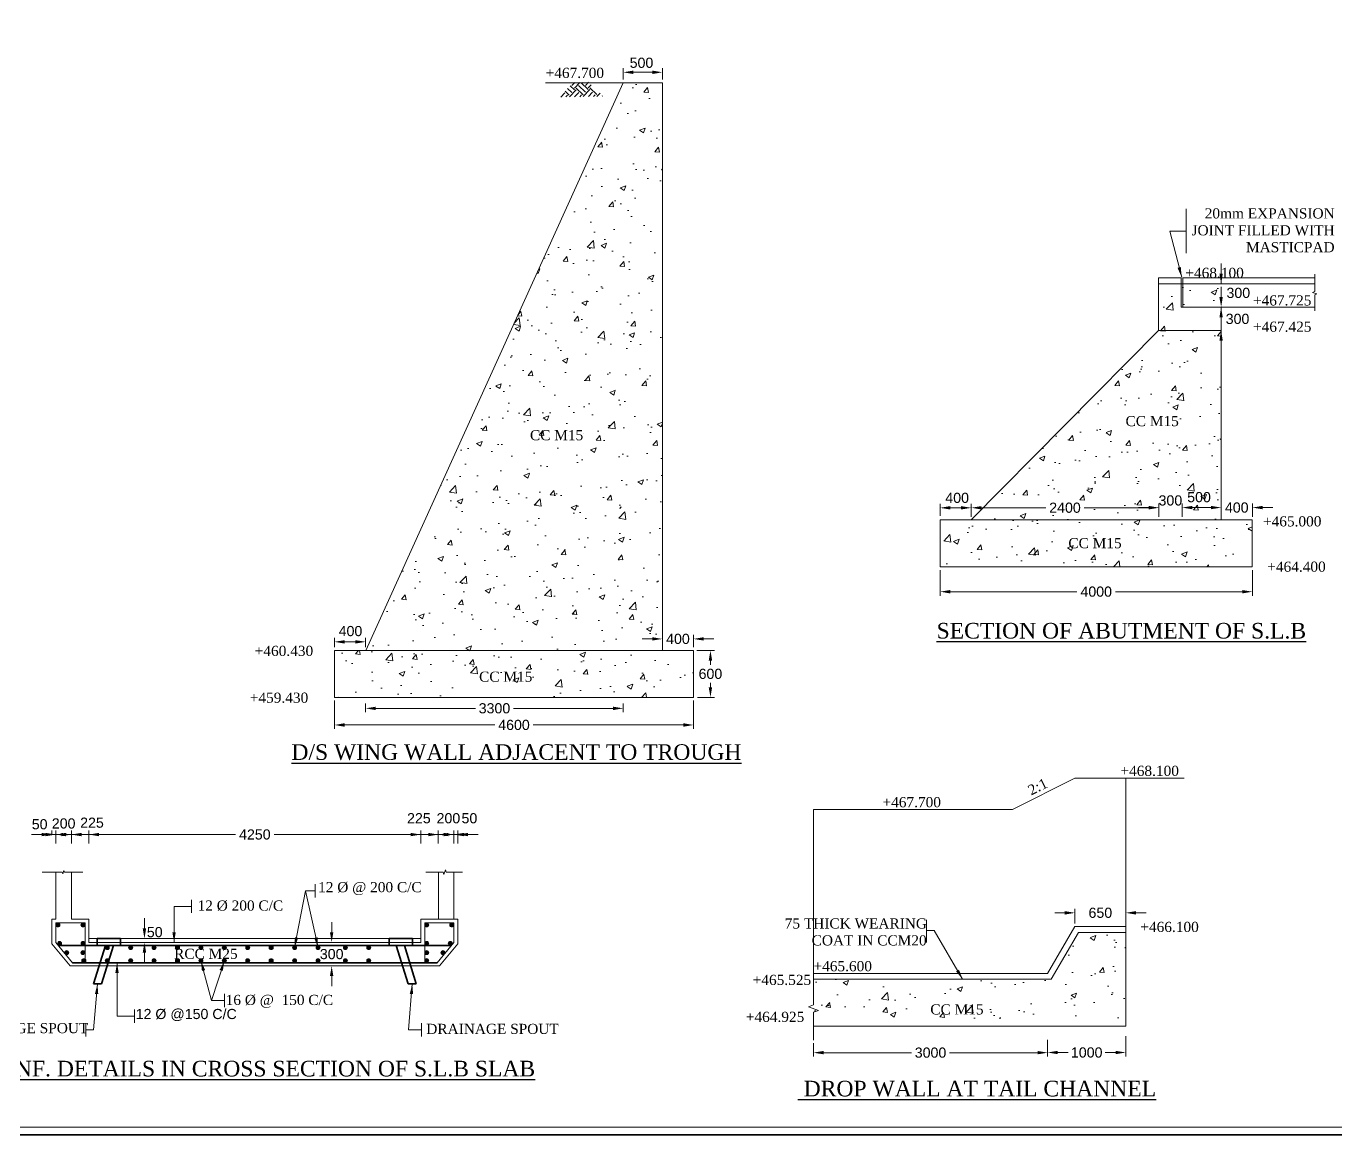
# Model space of a CAD drawing. Header units: millimetres. Extents: x -162827 to 482058, y -1195 to 286339.
# Drawn here: x 447082 to 463856, y 237469 to 251667 of the extents above; entities that cross this region are included whole.
import ezdxf

# ---------------------------------------------------------------- set-up
doc = ezdxf.new("R2010")
doc.units = ezdxf.units.MM
doc.header["$PDMODE"] = 34
doc.linetypes.add('ACAD_ISO03W100', pattern=[30, 12, -18])
for name, color, linetype, lineweight in [('CON HATCH', 8, 'Continuous', 9), ('DIM', 255, 'Continuous', 18), ('LINE THICK', 7, 'Continuous', 35), ('SLOPE', 8, 'Continuous', 5), ('STR LINE', 6, 'Continuous', 13)]:
    doc.layers.add(name, color=color, linetype=linetype, lineweight=lineweight)
doc.styles.add('dim', font='times.ttf', dxfattribs={"height": 130})
doc.styles.add('Rs', font='arial.ttf', dxfattribs={"height": 130})
doc.styles.get("Standard").update_dxf_attribs({"font": 'times.ttf', "height": 250})
doc.styles.add('STYLE1', font='romant.shx', dxfattribs={"height": 2.25})
doc.styles.add('TIMES', font='times.ttf')
doc.dimstyles.new('RS-1', dxfattribs={"dimtxt": 130, "dimasz": 130, "dimexe": 51, "dimexo": 41, "dimgap": 50, "dimtad": 0, "dimtih": 1, "dimtoh": 1, "dimdec": 0, "dimzin": 0, "dimdsep": 46, "dimtxsty": 'Rs', "dimcen": 0.5, "dimclrd": 256, "dimclre": 256, "dimclrt": 7, "dimadec": 0, "dimazin": 0, "dimtfac": 1, "dimtdec": 0, "dimtofl": 0, "dimtmove": 2, "dimatfit": 3, "dimfxl": 1, "dimtolj": 1, "dimtzin": 0, "dimlwd": 9, "dimlwe": 9, "dimarcsym": 0})
doc.dimstyles.new('RS-2', dxfattribs={"dimtxt": 130, "dimasz": 250, "dimexe": 50, "dimexo": 30, "dimgap": 50, "dimtad": 0, "dimtih": 1, "dimtoh": 1, "dimdec": 0, "dimlfac": 0.5, "dimzin": 0, "dimdsep": 46, "dimtxsty": 'dim', "dimcen": 0.5, "dimclrd": 256, "dimclre": 256, "dimclrt": 7, "dimadec": 0, "dimazin": 0, "dimtfac": 1, "dimtdec": 0, "dimtofl": 0, "dimtmove": 2, "dimatfit": 3, "dimfxl": 10, "dimtolj": 1, "dimtzin": 0, "dimlwd": 13, "dimlwe": 5, "dimarcsym": 0})

# ---------------------------------------------------------------- blocks, each defined once
blk = doc.blocks.new('*D52')
at = {"layer": 'Defpoints', "color": 0, "transparency": 16777216}
for p in [(451030, 243072), (455630, 243072), (455630, 242718)]:
    blk.add_point(p, dxfattribs=at)
at = {"layer": 'DIM', "lineweight": 9, "transparency": 16777216}
for p, q in [((451030, 243031), (451030, 242667)), ((455630, 243031), (455630, 242667)), ((451160, 242718), (453084, 242718)), ((455500, 242718), (453577, 242718))]:
    blk.add_line(p, q, dxfattribs=at)
at = {"layer": 'DIM', "transparency": 16777216}
for points in [[(451160, 242740), (451160, 242696), (451030, 242718)], [(455500, 242740), (455500, 242696), (455630, 242718)]]:
    blk.add_solid(points, dxfattribs=at)
at = {"layer": 'DIM', "color": 7, "transparency": 16777216, "insert": (453330, 242718), "char_height": 130, "attachment_point": 5, "style": 'Rs'}
blk.add_mtext('\\A1;4600', dxfattribs=at)
blk = doc.blocks.new('*D53')
at = {"layer": 'Defpoints', "color": 0, "transparency": 16777216}
for p in [(451430, 243783), (451030, 243672), (451430, 243672)]:
    blk.add_point(p, dxfattribs=at)
at = {"layer": 'DIM', "lineweight": 9, "transparency": 16777216}
for p, q in [((451030, 243713), (451030, 243834)), ((451160, 243783), (451300, 243783)), ((451430, 243713), (451430, 243834))]:
    blk.add_line(p, q, dxfattribs=at)
at = {"layer": 'DIM', "transparency": 16777216}
for points in [[(451160, 243804), (451160, 243761), (451030, 243783)], [(451300, 243804), (451300, 243761), (451430, 243783)]]:
    blk.add_solid(points, dxfattribs=at)
at = {"layer": 'DIM', "color": 7, "transparency": 16777216, "insert": (451236, 243920), "char_height": 130, "attachment_point": 5, "style": 'Rs'}
blk.add_mtext('\\A1;400', dxfattribs=at)
blk = doc.blocks.new('*D54')
at = {"layer": 'Defpoints', "color": 0, "transparency": 16777216}
for p in [(454730, 250942), (455230, 251077), (455230, 250942)]:
    blk.add_point(p, dxfattribs=at)
at = {"layer": 'DIM', "lineweight": 9, "transparency": 16777216}
for p, q in [((454730, 250983), (454730, 251128)), ((455230, 250983), (455230, 251128)), ((454860, 251077), (455100, 251077))]:
    blk.add_line(p, q, dxfattribs=at)
at = {"layer": 'DIM', "transparency": 16777216}
for points in [[(454860, 251099), (454860, 251055), (454730, 251077)], [(455100, 251099), (455100, 251055), (455230, 251077)]]:
    blk.add_solid(points, dxfattribs=at)
at = {"layer": 'DIM', "color": 7, "transparency": 16777216, "insert": (454963, 251198), "char_height": 130, "attachment_point": 5, "style": 'Rs'}
blk.add_mtext('\\A1;500', dxfattribs=at)
blk = doc.blocks.new('*D55')
at = {"layer": 'Defpoints', "color": 0, "transparency": 16777216}
for p in [(455630, 243672), (455846, 243672), (455639, 243072)]:
    blk.add_point(p, dxfattribs=at)
at = {"layer": 'DIM', "lineweight": 9, "transparency": 16777216}
for p, q in [((455671, 243672), (455897, 243672)), ((455846, 243542), (455846, 243488)), ((455846, 243202), (455846, 243256)), ((455680, 243072), (455897, 243072))]:
    blk.add_line(p, q, dxfattribs=at)
at = {"layer": 'DIM', "transparency": 16777216}
for points in [[(455824, 243542), (455868, 243542), (455846, 243672)], [(455824, 243202), (455868, 243202), (455846, 243072)]]:
    blk.add_solid(points, dxfattribs=at)
at = {"layer": 'DIM', "color": 7, "transparency": 16777216, "insert": (455846, 243372), "char_height": 130, "attachment_point": 5, "style": 'Rs'}
blk.add_mtext('\\A1;600', dxfattribs=at)
blk = doc.blocks.new('*D56')
at = {"layer": 'Defpoints', "color": 0, "transparency": 16777216}
for p in [(461887, 245502), (461887, 245394), (462387, 245394)]:
    blk.add_point(p, dxfattribs=at)
at = {"layer": 'DIM', "lineweight": 9, "transparency": 16777216}
for p, q in [((461887, 245435), (461887, 245553)), ((462257, 245502), (462017, 245502)), ((462387, 245435), (462387, 245553))]:
    blk.add_line(p, q, dxfattribs=at)
at = {"layer": 'DIM', "transparency": 16777216}
for points in [[(462017, 245524), (462017, 245481), (461887, 245502)], [(462257, 245524), (462257, 245481), (462387, 245502)]]:
    blk.add_solid(points, dxfattribs=at)
at = {"layer": 'DIM', "color": 7, "transparency": 16777216, "insert": (462104, 245635), "char_height": 130, "attachment_point": 5, "style": 'Rs'}
blk.add_mtext('\\A1;500', dxfattribs=at)
blk = doc.blocks.new('*D57')
at = {"layer": 'Defpoints', "color": 0, "transparency": 16777216}
for p in [(461887, 245502), (461587, 245343), (461887, 245343)]:
    blk.add_point(p, dxfattribs=at)
at = {"layer": 'DIM', "lineweight": 9, "transparency": 16777216}
for p, q in [((461457, 245502), (461327, 245502)), ((461587, 245384), (461587, 245553)), ((461887, 245384), (461887, 245553)), ((462017, 245502), (462147, 245502))]:
    blk.add_line(p, q, dxfattribs=at)
at = {"layer": 'DIM', "transparency": 16777216}
for points in [[(461457, 245524), (461457, 245481), (461587, 245502)], [(462017, 245524), (462017, 245481), (461887, 245502)]]:
    blk.add_solid(points, dxfattribs=at)
at = {"layer": 'DIM', "color": 7, "transparency": 16777216, "insert": (461737, 245593), "char_height": 130, "attachment_point": 5, "style": 'Rs'}
blk.add_mtext('\\A1;300', dxfattribs=at)
blk = doc.blocks.new('*D58')
at = {"layer": 'Defpoints', "color": 0, "transparency": 16777216}
for p in [(459187, 245500), (459187, 245343), (461587, 245343)]:
    blk.add_point(p, dxfattribs=at)
at = {"layer": 'DIM', "lineweight": 9, "transparency": 16777216}
for p, q in [((459187, 245384), (459187, 245551)), ((459317, 245500), (460142, 245500)), ((461457, 245500), (460632, 245500)), ((461587, 245384), (461587, 245551))]:
    blk.add_line(p, q, dxfattribs=at)
at = {"layer": 'DIM', "transparency": 16777216}
for points in [[(459317, 245521), (459317, 245478), (459187, 245500)], [(461457, 245521), (461457, 245478), (461587, 245500)]]:
    blk.add_solid(points, dxfattribs=at)
at = {"layer": 'DIM', "color": 7, "transparency": 16777216, "insert": (460387, 245500), "char_height": 130, "attachment_point": 5, "style": 'Rs'}
blk.add_mtext('\\A1;2400', dxfattribs=at)
blk = doc.blocks.new('*D59')
at = {"layer": 'Defpoints', "color": 0, "transparency": 16777216}
for p in [(458787, 245499), (458787, 245354), (459187, 245354)]:
    blk.add_point(p, dxfattribs=at)
at = {"layer": 'DIM', "lineweight": 9, "transparency": 16777216}
for p, q in [((458787, 245395), (458787, 245550)), ((459057, 245499), (458917, 245499)), ((459187, 245395), (459187, 245550))]:
    blk.add_line(p, q, dxfattribs=at)
at = {"layer": 'DIM', "transparency": 16777216}
for points in [[(458917, 245521), (458917, 245478), (458787, 245499)], [(459057, 245521), (459057, 245478), (459187, 245499)]]:
    blk.add_solid(points, dxfattribs=at)
at = {"layer": 'DIM', "color": 7, "transparency": 16777216, "insert": (459006, 245626), "char_height": 130, "attachment_point": 5, "style": 'Rs'}
blk.add_mtext('\\A1;400', dxfattribs=at)
blk = doc.blocks.new('*D60')
at = {"layer": 'Defpoints', "color": 0, "transparency": 16777216}
for p in [(462387, 248368), (462387, 248068), (462387, 248068)]:
    blk.add_point(p, dxfattribs=at)
at = {"layer": 'DIM', "lineweight": 9, "transparency": 16777216}
for p, q in [((462387, 248498), (462387, 248628)), ((462428, 248368), (462438, 248368)), ((462387, 247938), (462387, 247808)), ((462428, 248068), (462438, 248068))]:
    blk.add_line(p, q, dxfattribs=at)
at = {"layer": 'DIM', "transparency": 16777216}
for points in [[(462365, 248498), (462408, 248498), (462387, 248368)], [(462365, 247938), (462408, 247938), (462387, 248068)]]:
    blk.add_solid(points, dxfattribs=at)
at = {"layer": 'DIM', "color": 7, "transparency": 16777216, "insert": (462607, 248251), "char_height": 130, "attachment_point": 5, "style": 'Rs'}
blk.add_mtext('\\A1;300', dxfattribs=at)
blk = doc.blocks.new('*D61')
at = {"layer": 'Defpoints', "color": 0, "transparency": 16777216}
for p in [(462387, 248068), (462387, 247768), (462387, 247768)]:
    blk.add_point(p, dxfattribs=at)
at = {"layer": 'DIM', "lineweight": 9, "transparency": 16777216}
for p, q in [((462387, 248198), (462387, 248328)), ((462346, 248068), (462336, 248068)), ((462346, 247768), (462336, 247768)), ((462387, 247638), (462387, 247508))]:
    blk.add_line(p, q, dxfattribs=at)
at = {"layer": 'DIM', "transparency": 16777216}
for points in [[(462365, 248198), (462408, 248198), (462387, 248068)], [(462365, 247638), (462408, 247638), (462387, 247768)]]:
    blk.add_solid(points, dxfattribs=at)
at = {"layer": 'DIM', "color": 7, "transparency": 16777216, "insert": (462597, 247918), "char_height": 130, "attachment_point": 5, "style": 'Rs'}
blk.add_mtext('\\A1;300', dxfattribs=at)
blk = doc.blocks.new('*D62')
at = {"layer": 'Defpoints', "color": 0, "transparency": 16777216}
for p in [(458787, 244743), (462787, 244743), (462787, 244425)]:
    blk.add_point(p, dxfattribs=at)
at = {"layer": 'DIM', "lineweight": 9, "transparency": 16777216}
for p, q in [((458787, 244702), (458787, 244374)), ((462787, 244702), (462787, 244374)), ((458917, 244425), (460540, 244425)), ((462657, 244425), (461033, 244425))]:
    blk.add_line(p, q, dxfattribs=at)
at = {"layer": 'DIM', "transparency": 16777216}
for points in [[(458917, 244446), (458917, 244403), (458787, 244425)], [(462657, 244446), (462657, 244403), (462787, 244425)]]:
    blk.add_solid(points, dxfattribs=at)
at = {"layer": 'DIM', "color": 7, "transparency": 16777216, "insert": (460787, 244425), "char_height": 130, "attachment_point": 5, "style": 'Rs'}
blk.add_mtext('\\A1;4000', dxfattribs=at)
blk = doc.blocks.new('*D80')
at = {"layer": 'Defpoints', "color": 0, "transparency": 16777216}
for p in [(452136, 241315), (447886, 241158), (452136, 241158)]:
    blk.add_point(p, dxfattribs=at)
at = {"layer": 'DIM', "lineweight": 9, "transparency": 16777216}
for p, q in [((447886, 241199), (447886, 241366)), ((448016, 241315), (449765, 241315)), ((452006, 241315), (450258, 241315)), ((452136, 241199), (452136, 241366))]:
    blk.add_line(p, q, dxfattribs=at)
at = {"layer": 'DIM', "transparency": 16777216}
for points in [[(448016, 241336), (448016, 241293), (447886, 241315)], [(452006, 241336), (452006, 241293), (452136, 241315)]]:
    blk.add_solid(points, dxfattribs=at)
at = {"layer": 'DIM', "color": 7, "transparency": 16777216, "insert": (450011, 241315), "char_height": 130, "attachment_point": 5, "style": 'Rs'}
blk.add_mtext('\\A1;4250', dxfattribs=at)
blk = doc.blocks.new('*D81')
at = {"layer": 'Defpoints', "color": 0, "transparency": 16777216}
for p in [(447661, 241315), (447661, 241161), (447886, 241158)]:
    blk.add_point(p, dxfattribs=at)
at = {"layer": 'DIM', "lineweight": 9, "transparency": 16777216}
for p, q in [((447531, 241315), (447401, 241315)), ((447661, 241202), (447661, 241366)), ((447886, 241199), (447886, 241366)), ((448016, 241315), (448146, 241315))]:
    blk.add_line(p, q, dxfattribs=at)
at = {"layer": 'DIM', "transparency": 16777216}
for points in [[(447531, 241336), (447531, 241293), (447661, 241315)], [(448016, 241336), (448016, 241293), (447886, 241315)]]:
    blk.add_solid(points, dxfattribs=at)
at = {"layer": 'DIM', "color": 7, "transparency": 16777216, "insert": (447925, 241466), "char_height": 130, "attachment_point": 5, "style": 'Rs'}
blk.add_mtext('\\A1;225', dxfattribs=at)
blk = doc.blocks.new('*D82')
at = {"layer": 'Defpoints', "color": 0, "transparency": 16777216}
for p in [(447461, 241315), (447461, 241158), (447661, 241158)]:
    blk.add_point(p, dxfattribs=at)
at = {"layer": 'DIM', "lineweight": 9, "transparency": 16777216}
for p, q in [((447331, 241315), (447201, 241315)), ((447461, 241199), (447461, 241366)), ((447661, 241199), (447661, 241366)), ((447791, 241315), (447921, 241315))]:
    blk.add_line(p, q, dxfattribs=at)
at = {"layer": 'DIM', "transparency": 16777216}
for points in [[(447331, 241336), (447331, 241293), (447461, 241315)], [(447791, 241336), (447791, 241293), (447661, 241315)]]:
    blk.add_solid(points, dxfattribs=at)
at = {"layer": 'DIM', "color": 7, "transparency": 16777216, "insert": (447562, 241456), "char_height": 130, "attachment_point": 5, "style": 'Rs'}
blk.add_mtext('\\A1;200', dxfattribs=at)
blk = doc.blocks.new('*D83')
at = {"layer": 'Defpoints', "color": 0, "transparency": 16777216}
for p in [(447411, 241315), (447411, 241281), (447461, 241281)]:
    blk.add_point(p, dxfattribs=at)
at = {"layer": 'DIM', "lineweight": 9, "transparency": 16777216}
for p, q in [((447281, 241315), (447151, 241315)), ((447411, 241322), (447411, 241366)), ((447461, 241322), (447461, 241366)), ((447591, 241315), (447721, 241315))]:
    blk.add_line(p, q, dxfattribs=at)
at = {"layer": 'DIM', "transparency": 16777216}
for points in [[(447281, 241336), (447281, 241293), (447411, 241315)], [(447591, 241336), (447591, 241293), (447461, 241315)]]:
    blk.add_solid(points, dxfattribs=at)
at = {"layer": 'DIM', "color": 7, "transparency": 16777216, "insert": (447255, 241446), "char_height": 130, "attachment_point": 5, "style": 'Rs'}
blk.add_mtext('\\A1;50', dxfattribs=at)
blk = doc.blocks.new('*D84')
at = {"layer": 'Defpoints', "color": 0, "transparency": 16777216}
for p in [(448473, 239983), (448473, 239933), (448597, 239933)]:
    blk.add_point(p, dxfattribs=at)
at = {"layer": 'DIM', "lineweight": 9, "transparency": 16777216}
for p, q in [((448597, 240113), (448597, 240243)), ((448514, 239983), (448648, 239983)), ((448514, 239933), (448648, 239933)), ((448597, 239803), (448597, 239673))]:
    blk.add_line(p, q, dxfattribs=at)
at = {"layer": 'DIM', "transparency": 16777216}
for points in [[(448575, 240113), (448619, 240113), (448597, 239983)], [(448575, 239803), (448619, 239803), (448597, 239933)]]:
    blk.add_solid(points, dxfattribs=at)
at = {"layer": 'DIM', "color": 7, "transparency": 16777216, "insert": (448729, 240064), "char_height": 130, "attachment_point": 5, "style": 'Rs'}
blk.add_mtext('\\A1;50', dxfattribs=at)
blk = doc.blocks.new('*D85')
at = {"layer": 'Defpoints', "color": 0, "transparency": 16777216}
for p in [(450961, 239933), (450961, 239633), (450995, 239633)]:
    blk.add_point(p, dxfattribs=at)
at = {"layer": 'DIM', "lineweight": 9, "transparency": 16777216}
for p, q in [((450995, 240063), (450995, 240193)), ((451002, 239933), (451046, 239933)), ((451002, 239633), (451046, 239633)), ((450995, 239503), (450995, 239373))]:
    blk.add_line(p, q, dxfattribs=at)
at = {"layer": 'DIM', "transparency": 16777216}
for points in [[(450973, 240063), (451016, 240063), (450995, 239933)], [(450973, 239503), (451016, 239503), (450995, 239633)]]:
    blk.add_solid(points, dxfattribs=at)
at = {"layer": 'DIM', "color": 7, "transparency": 16777216, "insert": (450995, 239783), "char_height": 130, "attachment_point": 5, "style": 'Rs'}
blk.add_mtext('\\A1;300', dxfattribs=at)
blk = doc.blocks.new('*D86')
at = {"layer": 'Defpoints', "color": 0, "transparency": 16777216}
for p in [(452361, 241315), (452136, 241158), (452361, 241158)]:
    blk.add_point(p, dxfattribs=at)
at = {"layer": 'DIM', "lineweight": 9, "transparency": 16777216}
for p, q in [((452006, 241315), (451876, 241315)), ((452136, 241199), (452136, 241366)), ((452361, 241199), (452361, 241366)), ((452491, 241315), (452621, 241315))]:
    blk.add_line(p, q, dxfattribs=at)
at = {"layer": 'DIM', "transparency": 16777216}
for points in [[(452006, 241336), (452006, 241293), (452136, 241315)], [(452491, 241336), (452491, 241293), (452361, 241315)]]:
    blk.add_solid(points, dxfattribs=at)
at = {"layer": 'DIM', "color": 7, "transparency": 16777216, "insert": (452112, 241523), "char_height": 130, "attachment_point": 5, "style": 'Rs'}
blk.add_mtext('\\A1;225', dxfattribs=at)
blk = doc.blocks.new('*D87')
at = {"layer": 'Defpoints', "color": 0, "transparency": 16777216}
for p in [(452561, 241315), (452361, 241158), (452561, 241158)]:
    blk.add_point(p, dxfattribs=at)
at = {"layer": 'DIM', "lineweight": 9, "transparency": 16777216}
for p, q in [((452231, 241315), (452101, 241315)), ((452361, 241199), (452361, 241366)), ((452561, 241199), (452561, 241366)), ((452691, 241315), (452821, 241315))]:
    blk.add_line(p, q, dxfattribs=at)
at = {"layer": 'DIM', "transparency": 16777216}
for points in [[(452231, 241336), (452231, 241293), (452361, 241315)], [(452691, 241336), (452691, 241293), (452561, 241315)]]:
    blk.add_solid(points, dxfattribs=at)
at = {"layer": 'DIM', "color": 7, "transparency": 16777216, "insert": (452490, 241523), "char_height": 130, "attachment_point": 5, "style": 'Rs'}
blk.add_mtext('\\A1;200', dxfattribs=at)
blk = doc.blocks.new('*D88')
at = {"layer": 'Defpoints', "color": 0, "transparency": 16777216}
for p in [(452611, 241315), (452561, 241158), (452611, 241158)]:
    blk.add_point(p, dxfattribs=at)
at = {"layer": 'DIM', "lineweight": 9, "transparency": 16777216}
for p, q in [((452431, 241315), (452301, 241315)), ((452561, 241199), (452561, 241366)), ((452611, 241199), (452611, 241366)), ((452741, 241315), (452871, 241315))]:
    blk.add_line(p, q, dxfattribs=at)
at = {"layer": 'DIM', "transparency": 16777216}
for points in [[(452431, 241336), (452431, 241293), (452561, 241315)], [(452741, 241336), (452741, 241293), (452611, 241315)]]:
    blk.add_solid(points, dxfattribs=at)
at = {"layer": 'DIM', "color": 7, "transparency": 16777216, "insert": (452759, 241523), "char_height": 130, "attachment_point": 5, "style": 'Rs'}
blk.add_mtext('\\A1;50', dxfattribs=at)
blk = doc.blocks.new('*D122')
at = {"layer": 'Defpoints', "color": 0, "transparency": 16777216}
for p in [(460165, 238725), (457165, 238682), (457165, 238521)]:
    blk.add_point(p, dxfattribs=at)
at = {"layer": 'DIM', "lineweight": 9, "transparency": 16777216}
for p, q in [((460165, 238684), (460165, 238470)), ((457165, 238641), (457165, 238470)), ((457295, 238521), (458421, 238521)), ((460035, 238521), (458909, 238521))]:
    blk.add_line(p, q, dxfattribs=at)
at = {"layer": 'DIM', "transparency": 16777216}
for points in [[(457295, 238543), (457295, 238500), (457165, 238521)], [(460035, 238543), (460035, 238500), (460165, 238521)]]:
    blk.add_solid(points, dxfattribs=at)
at = {"layer": 'DIM', "color": 7, "transparency": 16777216, "insert": (458665, 238521), "char_height": 130, "attachment_point": 5, "style": 'Rs'}
blk.add_mtext('\\A1;3000', dxfattribs=at)
blk = doc.blocks.new('*D123')
at = {"layer": 'Defpoints', "color": 0, "transparency": 16777216}
for p in [(460515, 240312), (460515, 240136), (461165, 240136)]:
    blk.add_point(p, dxfattribs=at)
at = {"layer": 'DIM', "lineweight": 9, "transparency": 16777216}
for p, q in [((460515, 240177), (460515, 240363)), ((461165, 240177), (461165, 240363)), ((460385, 240312), (460255, 240312)), ((461295, 240312), (461425, 240312))]:
    blk.add_line(p, q, dxfattribs=at)
at = {"layer": 'DIM', "transparency": 16777216}
for points in [[(460385, 240334), (460385, 240290), (460515, 240312)], [(461295, 240334), (461295, 240290), (461165, 240312)]]:
    blk.add_solid(points, dxfattribs=at)
at = {"layer": 'DIM', "color": 7, "transparency": 16777216, "insert": (460840, 240312), "char_height": 130, "attachment_point": 5, "style": 'Rs'}
blk.add_mtext('\\A1;650', dxfattribs=at)
blk = doc.blocks.new('*D124')
at = {"layer": 'Defpoints', "color": 0, "transparency": 16777216}
for p in [(460165, 238725), (461165, 238772), (461165, 238523)]:
    blk.add_point(p, dxfattribs=at)
at = {"layer": 'DIM', "lineweight": 9, "transparency": 16777216}
for p, q in [((460165, 238684), (460165, 238472)), ((461165, 238731), (461165, 238472)), ((460295, 238523), (460427, 238523)), ((461035, 238523), (460903, 238523))]:
    blk.add_line(p, q, dxfattribs=at)
at = {"layer": 'DIM', "transparency": 16777216}
for points in [[(460295, 238545), (460295, 238502), (460165, 238523)], [(461035, 238545), (461035, 238502), (461165, 238523)]]:
    blk.add_solid(points, dxfattribs=at)
at = {"layer": 'DIM', "color": 7, "transparency": 16777216, "insert": (460665, 238523), "char_height": 130, "attachment_point": 5, "style": 'Rs'}
blk.add_mtext('\\A1;1000', dxfattribs=at)
blk = doc.blocks.new('*D141')
at = {"layer": 'Defpoints', "color": 0, "transparency": 16777216}
for p in [(462787, 245502), (462387, 245343), (462787, 245343)]:
    blk.add_point(p, dxfattribs=at)
at = {"layer": 'DIM', "lineweight": 9, "transparency": 16777216}
for p, q in [((462257, 245502), (462127, 245502)), ((462387, 245384), (462387, 245553)), ((462787, 245384), (462787, 245553)), ((462917, 245502), (463047, 245502))]:
    blk.add_line(p, q, dxfattribs=at)
at = {"layer": 'DIM', "transparency": 16777216}
for points in [[(462257, 245524), (462257, 245481), (462387, 245502)], [(462917, 245524), (462917, 245481), (462787, 245502)]]:
    blk.add_solid(points, dxfattribs=at)
at = {"layer": 'DIM', "color": 7, "transparency": 16777216, "insert": (462587, 245502), "char_height": 130, "attachment_point": 5, "style": 'Rs'}
blk.add_mtext('\\A1;400', dxfattribs=at)
blk = doc.blocks.new('*D144')
at = {"layer": 'Defpoints', "color": 0, "transparency": 16777216}
for p in [(455630, 243820), (455230, 243672), (455630, 243672)]:
    blk.add_point(p, dxfattribs=at)
at = {"layer": 'DIM', "lineweight": 9, "transparency": 16777216}
for p, q in [((455100, 243820), (454970, 243820)), ((455230, 243713), (455230, 243871)), ((455630, 243713), (455630, 243871)), ((455760, 243820), (455890, 243820))]:
    blk.add_line(p, q, dxfattribs=at)
at = {"layer": 'DIM', "transparency": 16777216}
for points in [[(455100, 243842), (455100, 243799), (455230, 243820)], [(455760, 243842), (455760, 243799), (455630, 243820)]]:
    blk.add_solid(points, dxfattribs=at)
at = {"layer": 'DIM', "color": 7, "transparency": 16777216, "insert": (455430, 243820), "char_height": 130, "attachment_point": 5, "style": 'Rs'}
blk.add_mtext('\\A1;400', dxfattribs=at)
blk = doc.blocks.new('*D145')
at = {"layer": 'Defpoints', "color": 0, "transparency": 16777216}
for p in [(451430, 243036), (451430, 242931), (454730, 243036)]:
    blk.add_point(p, dxfattribs=at)
at = {"layer": 'DIM', "lineweight": 9, "transparency": 16777216}
for p, q in [((451430, 242995), (451430, 242880)), ((451560, 242931), (452837, 242931)), ((454600, 242931), (453324, 242931)), ((454730, 242995), (454730, 242880))]:
    blk.add_line(p, q, dxfattribs=at)
at = {"layer": 'DIM', "transparency": 16777216}
for points in [[(451560, 242952), (451560, 242909), (451430, 242931)], [(454600, 242952), (454600, 242909), (454730, 242931)]]:
    blk.add_solid(points, dxfattribs=at)
at = {"layer": 'DIM', "color": 7, "transparency": 16777216, "insert": (453080, 242931), "char_height": 130, "attachment_point": 5, "style": 'Rs'}
blk.add_mtext('\\A1;3300', dxfattribs=at)

msp = doc.modelspace()

# ---------------------------------------------------------------- hatches: boundary and pattern name
at = {"layer": 'CON HATCH', "linetype": 'Continuous'}
h = msp.add_hatch(dxfattribs=at)
h.set_pattern_fill('AR-CONC', color=256, scale=4, style=0)
h.set_pattern_definition([(50, (100928.6, 137435.36), (728.7387, -63.7563), [76.2, -838.2]), (355, (100928.6, 137435.4), (-140.9737, 764.2274), [60.96, -670.5623]), (100.45144, (100989.3, 137430.05), (587.765, 700.471), [64.76, -712.361]), (46.1842, (100928.6, 137638.6), (1084.3162, -168.1693), [114.3, -1257.3]), (96.63556, (101019, 137624.5), (949.6165, 989.7045), [97.14, -1068.5424]), (351.18415, (100928.6, 137638.6), (949.6165, 989.7045), [91.44, -1005.839]), (21, (101030.2, 137587.76), (606.4576, -409.0608), [76.2, -838.2]), (326, (101030.2, 137587.8), (247.2081, 736.7519), [60.96, -670.56]), (71.45144, (101080.74, 137553.7), (853.6657, 327.6911), [64.76, -712.3598]), (37.5, (100928.6, 137435.36), (12.35441, 338.22016), [0, -662.432, 0, -680.72, 0, -673.1]), (7.5, (100928.6, 137435.36), (267.27865, 400.7223), [0, -388.112, 0, -647.192, 0, -256.54]), (327.5, (100702.03, 137435.36), (542.36238, -22.91498), [0, -254, 0, -792.48, 0, -1051.56]), (317.5, (100600.43, 137435.36), (592.5167, 101.70596), [0, -330.2, 0, -526.288, 0, -746.76])])
h.paths.add_polyline_path([(451430.4, 243671.9), (455230.4, 243671.9), (455230.4, 250941.9), (454730.4, 250941.9)])
h.paths.add_polyline_path([(451030.4, 243671.9), (451030.4, 243071.9), (455630.4, 243071.9), (455630.4, 243671.9)])
h = msp.add_hatch(dxfattribs=at)
h.set_pattern_fill('AR-CONC', color=256, scale=4, style=0)
h.set_pattern_definition([(50, (87473.03, 142151), (728.7387, -63.7563), [76.2, -838.2]), (355, (87473, 142151), (-140.9737, 764.2274), [60.96, -670.5623]), (100.45144, (87533.76, 142145.66), (587.765, 700.471), [64.76, -712.361]), (46.1842, (87473, 142354.2), (1084.3162, -168.1693), [114.3, -1257.3]), (96.63556, (87563.4, 142340.2), (949.6165, 989.7045), [97.14, -1068.5424]), (351.18415, (87473, 142354.2), (949.6165, 989.7045), [91.44, -1005.839]), (21, (87574.63, 142303.4), (606.4576, -409.0608), [76.2, -838.2]), (326, (87574.6, 142303.4), (247.2081, 736.7519), [60.96, -670.56]), (71.45144, (87625.2, 142269.3), (853.6657, 327.6911), [64.76, -712.3598]), (37.5, (87473.03, 142150.98), (12.35441, 338.22016), [0, -662.432, 0, -680.72, 0, -673.1]), (7.5, (87473.03, 142150.98), (267.27865, 400.7223), [0, -388.112, 0, -647.192, 0, -256.54]), (327.5, (87246.47, 142150.98), (542.36238, -22.91498), [0, -254, 0, -792.48, 0, -1051.56]), (317.5, (87144.87, 142151), (592.5167, 101.70596), [0, -330.2, 0, -526.288, 0, -746.76])])
h.paths.add_polyline_path([(462386.5, 247768.2), (461586.5, 247768.2), (459186.5, 245343.2), (462386.5, 245343.2)])
h.paths.add_polyline_path([(462786.5, 245343.2), (458786.5, 245343.2), (458786.5, 244743.2), (462786.5, 244743.2)])
h.paths.add_polyline_path([(461876.5, 248368.2), (461586.5, 248368.2), (461586.5, 248068.2), (461876.5, 248068.2)])
h.paths.add_polyline_path([(462798.4, 248219.7), (462798.4, 248368.2), (461896.5, 248368.2), (461896.5, 248068.2), (462798.4, 248068.2), (462798.4, 248179.6), (462825.9, 248189.6), (462770.8, 248209.6)])
h.paths.add_polyline_path([(461876.5, 248068.2), (461586.5, 248068.2), (461586.5, 247768.2), (461876.5, 247768.2)])
h = msp.add_hatch(dxfattribs=at)
h.set_pattern_fill('AR-CONC', color=256, scale=4, style=0)
h.set_pattern_definition([(50, (79097.5, 155652.65), (728.7387, -63.7563), [76.2, -838.2]), (355, (79097.5, 155652.65), (-140.9737, 764.2274), [60.96, -670.5623]), (100.45144, (79158.2, 155647.34), (587.765, 700.471), [64.76, -712.361]), (46.1842, (79097.5, 155855.85), (1084.3162, -168.1693), [114.3, -1257.3]), (96.63556, (79187.9, 155841.8), (949.6165, 989.7045), [97.14, -1068.5424]), (351.18415, (79097.5, 155855.9), (949.6165, 989.7045), [91.44, -1005.839]), (21, (79199.1, 155805.05), (606.4576, -409.0608), [76.2, -838.2]), (326, (79199.1, 155805.05), (247.2081, 736.7519), [60.96, -670.56]), (71.45144, (79249.6, 155770.96), (853.6657, 327.6911), [64.76, -712.3598]), (37.5, (79097.5, 155652.65), (12.35441, 338.22016), [0, -662.432, 0, -680.72, 0, -673.1]), (7.5, (79097.5, 155652.65), (267.27865, 400.7223), [0, -388.112, 0, -647.192, 0, -256.54]), (327.5, (78870.92, 155652.65), (542.36238, -22.91498), [0, -254, 0, -792.48, 0, -1051.56]), (317.5, (78769.3, 155652.65), (592.5167, 101.70596), [0, -330.2, 0, -526.288, 0, -746.76])])
h.paths.add_polyline_path([(461165.2, 238960.8), (461165.2, 240060.8), (460558.2, 240060.8), (460208.2, 239460.8), (457165.2, 239460.8), (457165.2, 239262.4), (457228.5, 239239.3), (457165.2, 239216.3), (457165.2, 238960.8), (460165.2, 238960.8)])
at = {"layer": 'DIM'}
for points in [[(447513.7, 240157, -1), (447461.9, 240157, -1)], [(447835.5, 240157, -1), (447783.6, 240157, -1)], [(452238, 240157, -1), (452186.2, 240157, -1)], [(452559.7, 240157, -1), (452507.9, 240157, -1)], [(447535.6, 239919.7, -1), (447483.8, 239919.7, -1)], [(447836.2, 239920.7, -1), (447784.3, 239920.7, -1)], [(448146.2, 239867, -1), (448094.4, 239867, -1)], [(448446.2, 239867, -1), (448394.4, 239867, -1)], [(448746.2, 239867, -1), (448694.4, 239867, -1)], [(449046.2, 239867, -1), (448994.4, 239867, -1)], [(449346.2, 239867, -1), (449294.4, 239867, -1)], [(449646.2, 239867, -1), (449594.4, 239867, -1)], [(449946.2, 239867, -1), (449894.4, 239867, -1)], [(450246.2, 239867, -1), (450194.4, 239867, -1)], [(450546.2, 239867, -1), (450494.4, 239867, -1)], [(450846.2, 239867, -1), (450794.4, 239867, -1)], [(451196.2, 239867, -1), (451144.4, 239867, -1)], [(451496.2, 239867, -1), (451444.4, 239867, -1)], [(452239, 239919.7, -1), (452187.2, 239919.7, -1)], [(452539.6, 239920.7, -1), (452487.8, 239920.7, -1)], [(447627.3, 239803.3, -1), (447575.4, 239803.3, -1)], [(447834.7, 239803.3, -1), (447782.8, 239803.3, -1)], [(447846.2, 239698.8, -1), (447794.4, 239698.8, -1)], [(448146.2, 239698.8, -1), (448094.4, 239698.8, -1)], [(448446.2, 239698.8, -1), (448394.4, 239698.8, -1)], [(448746.2, 239698.8, -1), (448694.4, 239698.8, -1)], [(449046.2, 239698.8, -1), (448994.4, 239698.8, -1)], [(449346.2, 239698.8, -1), (449294.4, 239698.8, -1)], [(449646.2, 239698.8, -1), (449594.4, 239698.8, -1)], [(449946.2, 239698.8, -1), (449894.4, 239698.8, -1)], [(450246.2, 239698.8, -1), (450194.4, 239698.8, -1)], [(450546.2, 239698.8, -1), (450494.4, 239698.8, -1)], [(450846.2, 239698.8, -1), (450794.4, 239698.8, -1)], [(451196.2, 239698.8, -1), (451144.4, 239698.8, -1)], [(451496.2, 239698.8, -1), (451444.4, 239698.8, -1)], [(452238.4, 239803.3, -1), (452186.5, 239803.3, -1)], [(452238.4, 239701.2, -1), (452186.5, 239701.2, -1)], [(452445.5, 239803.3, -1), (452393.7, 239803.3, -1)]]:
    msp.add_hatch(color=8, dxfattribs=at).paths.add_polyline_path(points)
at = {"layer": 'SLOPE'}
h = msp.add_hatch(dxfattribs=at)
h.set_pattern_fill('EARTH', color=256, scale=500, angle=316.11505, style=0)
h.set_pattern_definition([(316.115045, (-287822.63, -127972.97), (176.74322, 3.440072), [125, -125]), (316.115045, (-287790.14, -127939.19), (176.74322, 3.440072), [125, -125]), (316.115045, (-287757.64, -127905.4), (176.74322, 3.440072), [125, -125]), (46.115045, (-287735.55, -127904.98), (-3.440072, 176.74322), [125, -125]), (46.115045, (-287701.76, -127937.47), (-3.440072, 176.74322), [125, -125]), (46.115045, (-287667.98, -127969.96), (-3.440072, 176.74322), [125, -125])])
h.paths.add_polyline_path([(454472.6, 250770.4), (454287, 250949), (454090, 250945.1), (453911.5, 250759.5)])

# ---------------------------------------------------------------- linework, layer by layer
at = {"layer": 'CON HATCH', "linetype": 'Continuous'}
for p, q in [((462386.5, 248368.2), (462386.5, 248443.2)), ((461165.2, 242035.8), (461913.1, 242035.8))]:
    msp.add_line(p, q, dxfattribs=at)
msp.add_lwpolyline([(429758, 267395.1), (481957.6, 267395.1), (481957.6, 237569.2), (429758, 237569.2)], close=True, dxfattribs=at)
for points in [[(463586, 248492.4), (463586, 248268.9), (463558.4, 248258.8), (463613.5, 248238.8), (463586, 248228.8), (463586, 248023.1)], [(457165.2, 241635.8), (457165.2, 239132.1), (457101.8, 239109), (457228.5, 239062.9), (457165.2, 239039.8), (457165.2, 238681.8)], [(447285, 240832.9), (447542.3, 240832.9), (447550.2, 240811.2), (447566, 240854.7), (447573.9, 240832.9), (447808.8, 240832.9)], [(452201.8, 240832.9), (452421, 240832.9), (452431.1, 240805.1), (452451.3, 240860.7), (452461.4, 240832.9), (452671.6, 240832.9)]]:
    msp.add_lwpolyline(points, dxfattribs=at)
at = {"layer": 'DIM', "color": 7}
for p, q in [((461937.5, 248758.8), (461937.5, 249328.3)), ((450784.8, 240510.2), (450784.8, 240680.6)), ((449197.9, 240310.1), (449197.9, 240480.5)), ((449621.8, 239106), (449621.8, 239276.4)), ((448470.3, 238901.9), (448470.3, 239072.3)), ((447846.4, 238728.9), (447846.4, 238899.3)), ((452144.9, 238728.9), (452144.9, 238899.3))]:
    msp.add_line(p, q, dxfattribs=at)
at = {"layer": 'DIM'}
msp.add_line((458612.6, 240222.2), (458612.6, 239933.1), dxfattribs=at)
at = {"layer": 'DIM', "color": 5}
for centre in [(447487.8, 240157), (447809.5, 240157), (452212.1, 240157), (452533.8, 240157), (447509.7, 239919.7), (447810.3, 239920.7), (448120.3, 239867), (448420.3, 239867), (448720.3, 239867), (449020.3, 239867), (449320.3, 239867), (449620.3, 239867), (449920.3, 239867), (450220.3, 239867), (450520.3, 239867), (450820.3, 239867), (451170.3, 239867), (451470.3, 239867), (452213.1, 239919.7), (452513.7, 239920.7), (447601.3, 239803.3), (447808.7, 239803.3), (447820.3, 239698.8), (448120.3, 239698.8), (448420.3, 239698.8), (448720.3, 239698.8), (449020.3, 239698.8), (449320.3, 239698.8), (449620.3, 239698.8), (449920.3, 239698.8), (450220.3, 239698.8), (450520.3, 239698.8), (450820.3, 239698.8), (451170.3, 239698.8), (451470.3, 239698.8), (452212.4, 239803.3), (452212.4, 239701.2), (452419.6, 239803.3)]:
    msp.add_circle(centre, 25.9, dxfattribs=at)
at = {"layer": 'LINE THICK'}
for p, q in [((447498.1, 239892.9), (452528.1, 239892.9)), ((448096.8, 239892.9), (447943.2, 239402.3)), ((447992, 239982.9), (447992, 239892.9)), ((448292, 239982.9), (447992, 239982.9)), ((448292, 239892.9), (447992, 239892.9)), ((448200.5, 239892.9), (448046.9, 239402.3)), ((448292, 239982.9), (448292, 239892.9)), ((451730.4, 239982.9), (451730.4, 239892.9)), ((451730.4, 239982.9), (452030.4, 239982.9)), ((451730.4, 239892.9), (452030.4, 239892.9)), ((451821.8, 239892.9), (451975.5, 239402.3)), ((451925.6, 239892.9), (452079.2, 239402.3)), ((452030.4, 239982.9), (452030.4, 239892.9)), ((447676.2, 239672.9), (452346.2, 239672.9)), ((448046.9, 239402.3), (447943.2, 239402.3)), ((451975.5, 239402.3), (452079.2, 239402.3))]:
    msp.add_line(p, q, dxfattribs=at)
msp.add_lwpolyline([(429658, 267495.1), (482057.6, 267495.1), (482057.6, 237469.2), (429658, 237469.2)], close=True, dxfattribs=at)
at = {"layer": 'STR LINE'}
for p, q in [((454730.4, 250941.9), (453733.7, 250941.9)), ((455230.4, 250941.9), (454730.4, 250941.9)), ((455230.4, 250941.9), (455230.4, 243671.9)), ((461586.5, 247768.2), (461586.5, 248443.2)), ((461876.5, 248443.2), (461586.5, 248443.2)), ((461876.5, 248068.2), (461876.5, 248443.2)), ((462386.5, 248443.2), (461896.5, 248443.2)), ((461896.5, 248443.2), (463586, 248443.2)), ((461896.5, 248068.2), (461896.5, 248443.2)), ((462386.5, 248368.2), (461586.5, 248368.2)), ((461886.5, 248368.2), (463586, 248368.2)), ((462798.4, 248068.2), (461876.5, 248068.2)), ((461886.5, 248068.2), (463586, 248068.2)), ((462386.5, 245343.2), (462386.5, 248068.2)), ((462386.5, 247768.2), (461586.5, 247768.2)), ((462786.5, 245343.2), (458786.5, 245343.2)), ((458786.5, 245343.2), (458786.5, 244743.2)), ((462786.5, 244743.2), (462786.5, 245343.2)), ((458786.5, 244743.2), (462786.5, 244743.2)), ((455630.4, 243671.9), (451030.4, 243671.9)), ((451030.4, 243671.9), (451030.4, 243071.9)), ((455630.4, 243071.9), (455630.4, 243671.9)), ((451030.4, 243071.9), (455630.4, 243071.9)), ((459715.2, 241635.8), (460515.2, 242035.8)), ((461165.2, 242035.8), (460515.2, 242035.8)), ((461165.2, 240135.8), (461165.2, 242035.8)), ((459715.2, 241635.8), (457165.2, 241635.8)), ((447461.2, 240232.9), (447461.2, 240832.9)), ((447661.2, 240832.9), (447661.2, 240232.9)), ((452361.2, 240832.9), (452361.2, 240232.9)), ((452561.2, 240832.9), (452561.2, 240232.9)), ((447411.2, 240232.9), (447411.2, 239914.9)), ((447411.2, 240232.9), (447461.2, 240232.9)), ((447661.2, 240232.9), (447886.2, 240232.9)), ((447886.2, 240232.9), (447886.2, 239932.9)), ((452136.2, 240232.9), (452136.2, 239932.9)), ((452136.2, 240232.9), (452361.2, 240232.9)), ((452611.2, 240232.9), (452136.2, 240232.9)), ((452611.2, 240232.9), (452611.2, 239914.9)), ((447461.2, 239932.9), (447461.2, 240182.9)), ((447461.2, 240182.9), (447461.2, 239932.9)), ((447461.2, 240182.9), (447836.2, 240182.9)), ((447461.2, 240182.9), (447461.2, 239932.9)), ((447836.2, 240182.9), (447836.2, 239672.9)), ((452186.2, 240182.9), (452186.2, 239672.9)), ((452186.2, 240182.9), (452561.2, 240182.9)), ((452561.2, 240182.9), (452561.2, 239932.9)), ((460165.2, 239535.8), (460515.2, 240135.8)), ((460208.2, 239460.8), (460558.2, 240060.8)), ((461165.2, 240135.8), (460515.2, 240135.8)), ((461165.2, 240060.8), (460558.2, 240060.8)), ((461165.2, 238860.8), (461165.2, 240135.8)), ((447886.2, 239982.9), (452136.2, 239982.9)), ((447886.2, 239932.9), (452136.2, 239932.9)), ((447644.4, 239632.9), (452378, 239632.9)), ((447644.4, 239632.9), (452378, 239632.9)), ((460165.2, 239535.8), (457165.2, 239535.8)), ((460208.2, 239460.8), (457165.2, 239460.8)), ((460165.2, 238860.8), (457165.2, 238860.8)), ((460165.2, 238860.8), (461165.2, 238860.8))]:
    msp.add_line(p, q, dxfattribs=at)
for points in [[(451430.4, 243671.9), (454730.4, 250941.9)], [(461586.5, 247768.2), (459186.5, 245343.2)], [(447411.2, 239914.9), (447644.4, 239632.9)], [(447461.2, 239932.9), (447676.2, 239672.9)], [(452346.2, 239672.9), (452561.2, 239932.9)], [(452378, 239632.9), (452611.2, 239914.9)]]:
    msp.add_lwpolyline(points, dxfattribs=at)

# ---------------------------------------------------------------- texts
at = {"linetype": 'Continuous', "style": 'TIMES'}
for s, p in [('+467.700', (453734.9, 251004.5)), ('+468.100', (461929, 248443.2)), ('+467.725', (462794.3, 248090.7)), ('+467.425', (462795.4, 247754.1)), ('+465.000', (462922.9, 245261.1)), ('+464.400', (462977.8, 244680.3)), ('+460.430', (450009.5, 243601.9)), ('+459.430', (449946, 243002.6)), (' +468.100', (461048.3, 242065.6)), (' +467.700', (458000.6, 241664.2)), (' +466.100', (461303, 240066.8)), (' +465.600', (457116.8, 239564.2)), (' +465.525', (456338.3, 239388.1)), (' +464.925', (456249.9, 238914.8))]:
    msp.add_text(s, height=130, dxfattribs=at).set_placement(p)
msp.add_text('2:1', height=130, rotation=26.56505, dxfattribs=at).set_placement((459954.6, 241814.1))
at = {"linetype": 'ACAD_ISO03W100', "lineweight": 100}
for s, p in [('RCC M25', (448977.3, 239722.6)), ('16 %%C @  150 C/C', (449637.5, 239131.5))]:
    msp.add_text(s, height=130, dxfattribs=at).set_placement(p)
at = {"style": 'TIMES'}
msp.add_text('%%U DROP WALL AT TAIL CHANNEL', height=200, dxfattribs=at).set_placement((456964.7, 237961.3))
at = {"char_height": 130, "attachment_point": 3, "style": 'TIMES'}
for s, insert, width in [('20mm EXPANSION JOINT FILLED WITH MASTICPAD', (463840.5, 249335.3), 1893.296), ('12 Ø 200 C/C', (450373.8, 240470.1), 1120.159)]:
    msp.add_mtext(s, dxfattribs=dict(at, insert=insert, width=width))
at = {"linetype": 'Continuous', "char_height": 130, "width": 826.705, "attachment_point": 1, "style": 'TIMES'}
for insert in [(461163.1, 246674.9), (453534.9, 246494.4), (460430.5, 245111.9), (452883.2, 243401.3), (458662.3, 239140.2)]:
    msp.add_mtext('CC M15', dxfattribs=dict(at, insert=insert))
at = {"color": 7, "char_height": 200, "attachment_point": 1, "style": 'STYLE1'}
for s, insert, width in [('{\\fTimes New Roman|b0|i0|c0|p18;\\LSECTION OF ABUTMENT OF S.L.B}', (458742.7, 244025.1), 5177.052), ('{\\fTimes New Roman|b0|i0|c0|p18;\\LD/S WING WALL ADJACENT TO TROUGH}', (450479.5, 242470.9), 6191.281)]:
    msp.add_mtext(s, dxfattribs=dict(at, insert=insert, width=width))
at = {"ltscale": 10000, "char_height": 130, "attachment_point": 1}
for s, insert, width in [('12 %%C @ 200 C/C ', (450821.4, 240706.1), 1406.161), ('\\pi393.51;75 THICK WEARING \\P\\pi738.34;COAT IN CCM20', (456404.2, 240241.1), 2164.307), ('\\pi209.72; DRAINAGE SPOUT', (445922.8, 238900.9), 1911.244)]:
    msp.add_mtext(s, dxfattribs=dict(at, insert=insert, width=width))
at = {"ltscale": 10000, "insert": (446181.8, 238417.2), "char_height": 200, "width": 7507.473, "attachment_point": 1, "style": 'TIMES'}
msp.add_mtext('\\pi269.38;{\\LREINF. DETAILS IN CROSS SECTION OF S.L.B SLAB}', dxfattribs=at)
at = {"layer": 'CON HATCH', "color": 7, "linetype": 'Continuous', "insert": (448484.8, 239081.5), "char_height": 130, "attachment_point": 1, "style": 'Rs'}
msp.add_mtext('12 %%C @150 C/C', dxfattribs=at)
at = {"layer": 'DIM', "insert": (451948.2, 238890.8), "char_height": 130, "width": 1911.244, "attachment_point": 1}
msp.add_mtext('\\pi209.72; DRAINAGE SPOUT', dxfattribs=at)

# ---------------------------------------------------------------- dimensions: what is measured, and where the dimension line sits
at = {"layer": 'DIM'}
for base, p1, p2, picture, middle in [((455230.4, 251077.2), (454730.4, 250941.9), (455230.4, 250941.9), '*D54', (454963, 251198.5)), ((458786.5, 245499.4), (459186.5, 245353.8), (458786.5, 245353.8), '*D59', (459005.7, 245626)), ((461886.5, 245502.3), (461586.5, 245343.2), (461886.5, 245343.2), '*D57', (461736.5, 245593)), ((461886.5, 245502.3), (462386.5, 245394.2), (461886.5, 245394.2), '*D56', (462103.6, 245634.8)), ((451430.4, 243782.7), (451030.4, 243671.9), (451430.4, 243671.9), '*D53', (451236.1, 243920.3)), ((447461.2, 241314.6), (447661.2, 241157.8), (447461.2, 241157.8), '*D82', (447562, 241455.6)), ((447661.2, 241314.6), (447886.2, 241157.8), (447661.2, 241160.7), '*D81', (447924.6, 241465.5)), ((452361.2, 241314.6), (452136.2, 241157.8), (452361.2, 241157.8), '*D86', (452111.6, 241523.3)), ((452561.2, 241314.6), (452361.2, 241157.8), (452561.2, 241157.8), '*D87', (452490.4, 241523.3)), ((452611.2, 241314.6), (452561.2, 241157.8), (452611.2, 241157.8), '*D88', (452758.9, 241523.3)), ((447411.2, 241314.6), (447461.2, 241281.5), (447411.2, 241281.5), '*D83', (447254.7, 241445.7))]:
    dim = msp.add_linear_dim(base=base, p1=p1, p2=p2, dimstyle='RS-1', dxfattribs=at)
    dim.commit()
    dim.dimension.update_dxf_attribs({"geometry": picture, "text_midpoint": middle, "dimtype": 160})
for base, p1, p2, picture, middle in [((462386.5, 248068.2), (462386.5, 248368.2), (462386.5, 248068.2), '*D60', (462606.6, 248250.8)), ((462386.5, 247768.2), (462386.5, 248068.2), (462386.5, 247768.2), '*D61', (462597.3, 247917.8)), ((448596.8, 239932.9), (448472.8, 239982.9), (448472.8, 239932.9), '*D84', (448729.3, 240063.6))]:
    dim = msp.add_linear_dim(base=base, p1=p1, p2=p2, angle=90, dimstyle='RS-1', dxfattribs=at)
    dim.commit()
    dim.dimension.update_dxf_attribs({"geometry": picture, "text_midpoint": middle, "dimtype": 160})
for base, p1, p2, picture, middle in [((459186.5, 245499.7), (461586.5, 245343.2), (459186.5, 245343.2), '*D58', (460386.5, 245499.7)), ((462786.5, 245502.3), (462386.5, 245343.2), (462786.5, 245343.2), '*D141', (462586.5, 245502.3)), ((462786.5, 244424.6), (458786.5, 244743.2), (462786.5, 244743.2), '*D62', (460786.5, 244424.6)), ((455630.4, 243820.5), (455230.4, 243671.9), (455630.4, 243671.9), '*D144', (455430.4, 243820.5)), ((455630.4, 242717.9), (451030.4, 243071.9), (455630.4, 243071.9), '*D52', (453330.4, 242717.9)), ((451430.4, 242930.7), (454730.4, 243035.8), (451430.4, 243035.8), '*D145', (453080.4, 242930.7)), ((452136.2, 241314.6), (447886.2, 241157.8), (452136.2, 241157.8), '*D80', (450011.2, 241314.6)), ((460515.2, 240311.8), (461165.2, 240135.8), (460515.2, 240135.8), '*D123', (460840.2, 240311.8)), ((457165.2, 238521.4), (460165.2, 238725.1), (457165.2, 238681.8), '*D122', (458665.2, 238521.4)), ((461165.2, 238523.3), (460165.2, 238725.1), (461165.2, 238772.3), '*D124', (460665.2, 238523.3))]:
    dim = msp.add_linear_dim(base=base, p1=p1, p2=p2, dimstyle='RS-1', dxfattribs=at)
    dim.commit()
    dim.dimension.update_dxf_attribs({"geometry": picture, "text_midpoint": middle})
for base, p1, p2, picture, middle in [((455845.9, 243671.9), (455639, 243071.9), (455630.4, 243671.9), '*D55', (455845.9, 243371.9)), ((450994.6, 239632.9), (450961.4, 239932.9), (450961.4, 239632.9), '*D85', (450994.6, 239782.9))]:
    dim = msp.add_linear_dim(base=base, p1=p1, p2=p2, angle=90, dimstyle='RS-1', dxfattribs=at)
    dim.commit()
    dim.dimension.update_dxf_attribs({"geometry": picture, "text_midpoint": middle})

# ---------------------------------------------------------------- leaders
at = {"layer": 'DIM', "color": 7}
for points in [[(461881.5, 248451.5), (461731.5, 249043.6), (461937.5, 249043.6)], [(450520.3, 239867), (450660.4, 240595.4)], [(450820.3, 239867), (450660.4, 240595.4), (450784.8, 240595.4)], [(448976.4, 239932.9), (448976.4, 240395.3), (449197.9, 240395.3)], [(459076.4, 239460.8), (458711.1, 240084.3), (458612.6, 240084.2)], [(449320.3, 239698.8), (449456.4, 239191.2)], [(449620.3, 239698.8), (449456.4, 239191.2), (449621.8, 239191.2)], [(447995.1, 239402.3), (447945.1, 238814.1), (447846.4, 238814.1)]]:
    msp.add_leader(points, dimstyle='RS-1', override={"dimfxl": 2, "dimfxlon": 1, "dimarcsym": 1}, dxfattribs=at)
at = {"layer": 'DIM', "color": 7, "annotation_type": 0, "has_hookline": 1, "hookline_direction": 0, "text_width": 1267.8}
msp.add_leader([(448245.8, 239672.9), (448245.8, 238987.1), (448470.3, 238987.1)], dimstyle='RS-1', override={"dimfxl": 2, "dimfxlon": 1, "dimarcsym": 1}, dxfattribs=at)
at = {"layer": 'DIM'}
msp.add_leader([(452027.3, 239402.3), (451977.3, 238814.1), (452144.9, 238814.1)], dimstyle='RS-2', override={"dimasz": 130}, dxfattribs=at)

doc.saveas('drawing.dxf')
